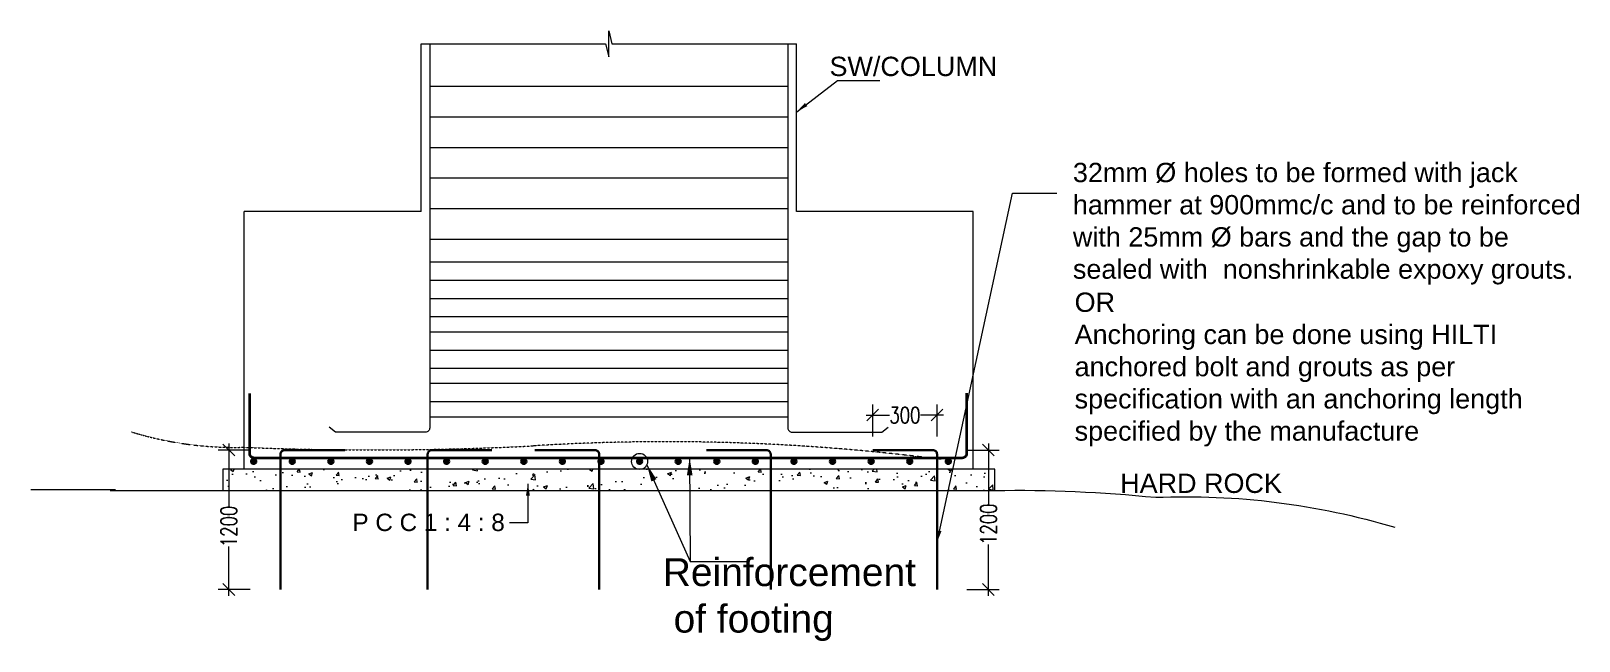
# Model space of a CAD drawing. Header units: millimetres. Extents: x -226110 to 125224, y -84 to 62581.
# Drawn here: x 85987 to 93208, y 14755 to 17597 of the extents above; entities that cross this region are included whole.
import ezdxf

# ---------------------------------------------------------------- set-up
doc = ezdxf.new("R2010")
doc.units = ezdxf.units.MM
doc.linetypes.add('HIDDEN', pattern=[0.375, 0.25, -0.125])
for name, color, linetype, lineweight in [('Geo Dim@30 Sec', 52, 'Continuous', 18), ('Geo Rein Bar', 21, 'Continuous', 30), ('Geo Rein Bar Main', 21, 'Continuous', 30), ('Geo-Contin-L', 253, 'Continuous', 15), ('Geo-Hidden L', 118, 'HIDDEN', 13), ('Geo-Hiden Rein', 156, 'HIDDEN', 5), ('Geo-PCC-PATT', 8, 'Continuous', 9), ('Geo-Rein Leader', 252, 'Continuous', 20), ('Geo-Section Line', 84, 'Continuous', 18), ('Geo-TEXT', 7, 'Continuous', 30)]:
    doc.layers.add(name, color=color, linetype=linetype, lineweight=lineweight)
doc.layers.add('Geo-Text 100', color=7, linetype='Continuous')
doc.styles.add('Geo Aril', font='arial.ttf')
doc.styles.add('simplex', font='simplex.shx', dxfattribs={"width": 0.75})
doc.dimstyles.new('Geo1-30 Dim 100', dxfattribs={"dimtxt": 75, "dimasz": 55, "dimexe": 50, "dimexo": 0.2, "dimgap": 0.1, "dimtad": 0, "dimdec": 0, "dimdsep": 46, "dimtxsty": 'simplex', "dimblk": 'OBLIQUE', "dimcen": 5, "dimdle": 30, "dimclrd": 252, "dimclre": 252, "dimclrt": 34, "dimadec": 0, "dimazin": 0, "dimtfac": 1, "dimtdec": 0, "dimtmove": 0, "dimatfit": 3, "dimfxl": 100, "dimfxlon": 1, "dimlwd": -1, "dimlwe": -1, "dimarcsym": 0})
doc.dimstyles.new('Geo1-50 Dim 100', dxfattribs={"dimtxt": 120, "dimasz": 80, "dimexe": 50, "dimexo": 0.2, "dimgap": 0.1, "dimtad": 0, "dimdec": 0, "dimdsep": 46, "dimtxsty": 'simplex', "dimblk": 'OBLIQUE', "dimcen": 5, "dimdle": 50, "dimclrd": 252, "dimclre": 250, "dimclrt": 34, "dimadec": 0, "dimazin": 0, "dimtfac": 1, "dimtdec": 0, "dimtmove": 0, "dimatfit": 3, "dimfxl": 100, "dimfxlon": 1, "dimlwd": -1, "dimlwe": -1, "dimarcsym": 0})

# ---------------------------------------------------------------- blocks, each defined once
blk = doc.blocks.new('_Oblique')
at = {"color": 0, "linetype": 'ByBlock', "lineweight": -2}
blk.add_line((-0.5, -0.5), (0.5, 0.5), dxfattribs=at)
blk = doc.blocks.new('*U1162')
at = {"layer": 'Geo-Contin-L'}
blk.add_lwpolyline([(-29.17, 0), (-0.5, 0), (0, -2), (0, 2), (0.5, 0), (29.17, 0)], dxfattribs=at)
blk = doc.blocks.new('steel')
at = {"layer": 'Geo Rein Bar Main'}
h = blk.add_hatch(color=256, dxfattribs=at)
h.dxf.hatch_style = 1
h.paths.add_polyline_path([(-10, 0, 1), (10, 0, 1)])
blk.add_circle((0, 0), 10, dxfattribs=at)
blk = doc.blocks.new('*U1155')
at = {"layer": 'Geo Rein Bar Main'}
for p in [(0, 0), (150, 0), (300, 0), (450, 0), (600, 0), (750, 0), (900, 0), (1050, 0), (1200, 0), (1350, 0), (1500, 0), (1650, 0), (1800, 0), (1950, 0), (2100, 0), (2250, 0), (2400, 0), (2550, 0), (2700, 0)]:
    blk.add_blockref('steel', p, dxfattribs=at)
blk = doc.blocks.new('*D1164')
at = {"layer": 'Geo-Rein Leader', "color": 252, "linetype": 'Continuous', "transparency": 16777216}
for p, q in [((90453.2, 15674.6), (90453.2, 15392.6)), ((90453.2, 14964.6), (90453.2, 15204.9))]:
    blk.add_line(p, q, dxfattribs=at)
at = {"layer": 'Geo-Rein Leader', "color": 252, "transparency": 16777216}
for p, q in [((90353.2, 15644.6), (90503.2, 15644.6)), ((90353.2, 14994.6), (90503.2, 14994.6))]:
    blk.add_line(p, q, dxfattribs=at)
at = {"layer": 'Geo-Rein Leader', "color": 252, "transparency": 16777216, "xscale": 55, "yscale": 55, "zscale": 55}
for p, rotation in [((90453.2, 15644.6), 90), ((90453.2, 14994.6), 270)]:
    blk.add_blockref('_Oblique', p, dxfattribs=dict(at, rotation=rotation))
at = {"layer": 'Geo-Rein Leader', "color": 34, "transparency": 16777216, "insert": (90453.2, 15298.8), "char_height": 75, "attachment_point": 5, "rotation": 90, "style": 'simplex'}
blk.add_mtext('1200', dxfattribs=at)
blk = doc.blocks.new('*D1165')
at = {"layer": 'Geo-Rein Leader', "color": 252, "transparency": 16777216}
for p, q in [((89913.7, 15707.4), (89913.7, 15857.4)), ((90213.7, 15707.4), (90213.7, 15857.4))]:
    blk.add_line(p, q, dxfattribs=at)
at = {"layer": 'Geo-Rein Leader', "color": 252, "linetype": 'Continuous', "transparency": 16777216}
for p, q in [((89883.7, 15807.4), (89991.3, 15807.4)), ((90243.7, 15807.4), (90136.2, 15807.4))]:
    blk.add_line(p, q, dxfattribs=at)
at = {"layer": 'Geo-Rein Leader', "color": 252, "transparency": 16777216, "xscale": 55, "yscale": 55, "zscale": 55, "rotation": 180}
blk.add_blockref('_Oblique', (89913.7, 15807.4), dxfattribs=at)
at = {"layer": 'Geo-Rein Leader', "color": 252, "transparency": 16777216, "xscale": 55, "yscale": 55, "zscale": 55}
blk.add_blockref('_Oblique', (90213.7, 15807.4), dxfattribs=at)
at = {"layer": 'Geo-Rein Leader', "color": 34, "transparency": 16777216, "insert": (90063.7, 15807.4), "char_height": 75, "attachment_point": 5, "style": 'simplex'}
blk.add_mtext('300', dxfattribs=at)
blk = doc.blocks.new('*D1163')
at = {"layer": 'Geo-Rein Leader', "color": 252, "linetype": 'Continuous', "transparency": 16777216}
for p, q in [((86910.2, 15674.6), (86910.2, 15382.6)), ((86910.2, 14964.6), (86910.2, 15194.9))]:
    blk.add_line(p, q, dxfattribs=at)
at = {"layer": 'Geo-Rein Leader', "color": 252, "transparency": 16777216}
for p, q in [((87010.2, 15644.6), (86860.2, 15644.6)), ((87010.2, 14994.6), (86860.2, 14994.6))]:
    blk.add_line(p, q, dxfattribs=at)
at = {"layer": 'Geo-Rein Leader', "color": 252, "transparency": 16777216, "xscale": 55, "yscale": 55, "zscale": 55}
for p, rotation in [((86910.2, 15644.6), 90), ((86910.2, 14994.6), 270)]:
    blk.add_blockref('_Oblique', p, dxfattribs=dict(at, rotation=rotation))
at = {"layer": 'Geo-Rein Leader', "color": 34, "transparency": 16777216, "insert": (86910.2, 15288.7), "char_height": 75, "attachment_point": 5, "rotation": 90, "style": 'simplex'}
blk.add_mtext('1200', dxfattribs=at)

msp = doc.modelspace()

# ---------------------------------------------------------------- hatches: boundary and pattern name
at = {"layer": 'Geo-PCC-PATT'}
h = msp.add_hatch(dxfattribs=at)
h.set_pattern_fill('AR-CONC', color=256)
h.set_pattern_definition([(50, (-124736.08, 20929.78), (182.18467, -15.93909), [19.05, -209.55]), (355, (-124736.08, 20929.78), (-35.24342, 191.05685), [15.24, -167.64058]), (100.451445, (-124720.9, 20928.46), (146.94125, 175.11775), [16.19001, -178.09024]), (46.1842, (-124736.08, 20980.58), (271.07904, -42.04233), [28.575, -314.325]), (96.63556, (-124713.5, 20977.08), (237.40413, 247.42612), [24.28502, -267.1356]), (351.18415, (-124736.08, 20980.58), (237.40413, 247.42612), [22.85997, -251.45973]), (21, (-124710.68, 20967.88), (151.61439, -102.2652), [19.05, -209.55]), (326, (-124710.68, 20967.88), (61.80203, 184.18797), [15.24, -167.64]), (71.451445, (-124698.05, 20959.36), (213.41642, 81.92277), [16.19001, -178.08994]), (37.5, (-124736.08, 20929.784), (3.088603, 84.555039), [0, -165.608, 0, -170.18, 0, -168.275]), (7.5, (-124736.08, 20929.78), (66.819663, 100.180575), [0, -97.028, 0, -161.798, 0, -64.135]), (327.5, (-124792.725, 20929.784), (135.590595, -5.728744), [0, -63.5, 0, -198.12, 0, -262.89]), (317.5, (-124818.13, 20929.78), (148.12918, 25.42649), [0, -82.55, 0, -131.572, 0, -186.69])])
h.paths.add_polyline_path([(86882.4, 15556.2), (86882.4, 15456.2), (90482.4, 15456.2), (90482.4, 15556.2)])

# ---------------------------------------------------------------- linework, layer by layer
at = {"layer": 'Geo Rein Bar', "lineweight": 35, "elevation": 0}
msp.add_lwpolyline([(90351, 15910.1), (90351, 15627.4, -0.414214), (90331, 15607.4), (87028.7, 15607.4, -0.414214), (87008.7, 15627.4), (87008.7, 15907.4)], format="xyb", dxfattribs=at)
at = {"layer": 'Geo Rein Bar Main', "color": 6, "elevation": 0}
for points in [[(87451.1, 15644.6), (87171.1, 15644.6, 0.414214), (87151.1, 15624.6), (87151.1, 14994.6)], [(88137.7, 15644.6), (87857.7, 15644.6, 0.414214), (87837.7, 15624.6), (87837.7, 14994.6)], [(88337.7, 15644.6), (88617.7, 15644.6, -0.414214), (88637.7, 15624.6), (88637.7, 14994.6)], [(89137.7, 15644.6), (89417.7, 15644.6, -0.414214), (89437.7, 15624.6), (89437.7, 14994.6)], [(89913.7, 15644.6), (90193.7, 15644.6, -0.414214), (90213.7, 15624.6), (90213.7, 14994.6)]]:
    msp.add_lwpolyline(points, format="xyb", dxfattribs=at)
at = {"layer": 'Geo-Hidden L', "ltscale": 0.5, "elevation": 0}
msp.add_lwpolyline([(86456, 15729.2, 0.080741), (86976.6, 15657.5, 0.022792), (88330.5, 15664, -0.047536), (90219.9, 15602.3, -0.002424), (90282.5, 15604.6, -0.002424)], format="xyb", dxfattribs=at)
at = {"layer": 'Geo-Hiden Rein', "linetype": 'Continuous'}
for p, q in [((87847.4, 17339.4, 0.6), (89517.4, 17339.4, 0.2)), ((87847.4, 17197.1, 0.6), (89517.4, 17197.1, 0.2)), ((87847.4, 17054.7, 0.6), (89517.4, 17054.7, 0.2)), ((87847.4, 16912.3, 0.6), (89517.4, 16912.3, 0.2)), ((87847.4, 16769.9, 0.6), (89517.4, 16769.9, 0.2)), ((87847.4, 16627.6, 0.6), (89517.4, 16627.6, 0.2)), ((87847.4, 16521.8, 0.6), (89517.4, 16521.8, 0.2)), ((87847.4, 16436.1, 0.6), (89517.4, 16436.1, 0.2)), ((87847.4, 16350.3, 0.6), (89517.4, 16350.3, 0.2)), ((87847.4, 16267, 0.6), (89517.4, 16267, 0.2)), ((87847.4, 16195.8, 0.6), (89517.4, 16195.8, 0.2)), ((87847.4, 16110, 0.6), (89517.4, 16110, 0.2)), ((87847.4, 16026.7, 0.6), (89517.4, 16026.7, 0.2)), ((87847.4, 15955.5, 0.6), (89517.4, 15955.5, 0.2)), ((87847.4, 15870.7, 0.6), (89517.4, 15870.7, 0.2)), ((87847.4, 15799.5, 0.6), (89517.4, 15799.5, 0.2))]:
    msp.add_line(p, q, dxfattribs=at)
at = {"layer": 'Geo-Hiden Rein', "linetype": 'Continuous', "elevation": 0}
for points in [[(87847.4, 17537.1), (87847.4, 15748, -0.414214), (87827.4, 15728), (87408.5, 15728), (87378.7, 15751.3)], [(89517.4, 17537.1), (89517.4, 15748, 0.414214), (89537.4, 15728), (89956.3, 15728), (89986.1, 15751.3)]]:
    msp.add_lwpolyline(points, format="xyb", dxfattribs=at)
at = {"layer": 'Geo-Section Line'}
for p, q in [((87807.4, 16756.2, 0), (87807.4, 17537.1, 0)), ((89557.4, 16756.2, 0), (89557.4, 17537.1, 0)), ((86982.4, 15556.2, 0), (86982.4, 16756.2, 0)), ((87807.4, 16756.2, 0), (86982.4, 16756.2, 0)), ((90382.4, 16756.2, 0), (89557.4, 16756.2, 0)), ((90382.4, 15556.2, 0), (90382.4, 16756.2, 0)), ((86382.4, 15459.9, 0), (85987.5, 15459.9, 0)), ((86357.1, 15456.2, 0), (90382.4, 15456.2, 0))]:
    msp.add_line(p, q, dxfattribs=at)
at = {"layer": 'Geo-Section Line', "elevation": 0}
msp.add_lwpolyline([(86882.4, 15456.2), (90482.4, 15456.2), (90482.4, 15556.2), (86882.4, 15556.2)], close=True, dxfattribs=at)
msp.add_lwpolyline([(90482.4, 15456.2, -0.02911), (91233.3, 15424.3, -0.082773), (92349.1, 15284.9)], format="xyb", dxfattribs=at)
at = {"layer": 'Geo-Section Line'}
msp.add_circle((88826.2, 15591.7, 0), 37.4, dxfattribs=at)

# ---------------------------------------------------------------- block references
at = {"xscale": -1.199999999999999, "yscale": 1.199999999999999, "zscale": 1.199999999999999, "rotation": 179.9993139872007}
msp.add_blockref('*U1155', (87026.2, 15591.7, 0), dxfattribs=at)
at = {"layer": 'Geo-Contin-L', "xscale": 30, "yscale": 30, "zscale": 30}
msp.add_blockref('*U1162', (88682.4, 17537.1, 0), dxfattribs=at)

# ---------------------------------------------------------------- texts
at = {"layer": 'Geo-TEXT', "style": 'Geo Aril'}
for s, p in [('SW/COLUMN', (89712, 17387.2, 0)), ('HARD ROCK', (91067.8, 15444.7, 0))]:
    msp.add_text(s, height=90, dxfattribs=at).set_placement(p)
at = {"layer": 'Geo-TEXT', "attachment_point": 1, "style": 'Geo Aril'}
for s, insert, char_height, width in [('32mm %%C holes to be formed with jack hammer at 900mmc/c and to be reinforced with 25mm %%C bars and the gap to be sealed with  nonshrinkable expoxy grouts.', (90847.3, 16982.8, 0), 90, 2394.049), ('OR \\PAnchoring can be done using HILTI anchored bolt and grouts as per specification with an anchoring length specified by the manufacture ', (90855.3, 16378.4, 0), 90, 2394.049), ('Reinforcement\\P of footing', (88934.4, 15140.7, 0), 130, 1988.536)]:
    msp.add_mtext(s, dxfattribs=dict(at, insert=insert, char_height=char_height, width=width))
at = {"layer": 'Geo-Text 100', "style": 'Geo Aril'}
msp.add_text('P C C 1 : 4 : 8', height=81, dxfattribs=at).set_placement((87487, 15267.1, 0))

# ---------------------------------------------------------------- dimensions: what is measured, and where the dimension line sits
at = {"layer": 'Geo-Rein Leader'}
dim = msp.add_linear_dim(base=(89913.7, 15807.4, 0), p1=(90213.7, 15665.2, 0), p2=(89913.7, 15665.2, 0), angle=180, dimstyle='Geo1-30 Dim 100', dxfattribs=at)
dim.commit()
dim.dimension.update_dxf_attribs({"geometry": '*D1165', "text_midpoint": (90063.7, 15807.4, 0), "dimtype": 160})
for base, p1, p2, picture, middle in [((86910.2, 15644.6, 0), (87151.1, 14994.6, 0), (87133.5, 15644.6, 0), '*D1163', (86910.2, 15288.7, 0)), ((90453.2, 15644.6, 0), (90213.7, 14994.6, 0), (90231.4, 15644.6, 0), '*D1164', (90453.2, 15298.8, 0))]:
    dim = msp.add_linear_dim(base=base, p1=p1, p2=p2, angle=90, text='1200', dimstyle='Geo1-30 Dim 100', dxfattribs=at)
    dim.commit()
    dim.dimension.update_dxf_attribs({"geometry": picture, "text_midpoint": middle, "dimtype": 160})

# ---------------------------------------------------------------- leaders
at = {"layer": 'Geo Dim@30 Sec'}
for points in [[(89059.6, 15607.4, 0), (89062.6, 15125.4, 0), (89198.3, 15125.4, 0)], [(88860.3, 15576.3, 0), (89062.6, 15125.4, 0), (89334, 15125.4, 0)]]:
    msp.add_leader(points, dimstyle='Geo1-50 Dim 100', dxfattribs=at)
at = {"layer": 'Geo-Rein Leader'}
for points in [[(89559.2, 17220.7, 0), (89749, 17366.5, 0), (89946.8, 17366.5, 0)], [(90213.7, 15214.7, 0), (90565, 16841, 0), (90773, 16841, 0)]]:
    msp.add_leader(points, dimstyle='Geo1-30 Dim 100', dxfattribs=at)
msp.add_leader([(88305.4, 15487.5, 0), (88305.4, 15305.2, 0), (88219.5, 15305.2, 0)], dimstyle='Geo1-30 Dim 100', override={"dimtmove": 2}, dxfattribs=at)

doc.saveas('drawing.dxf')
